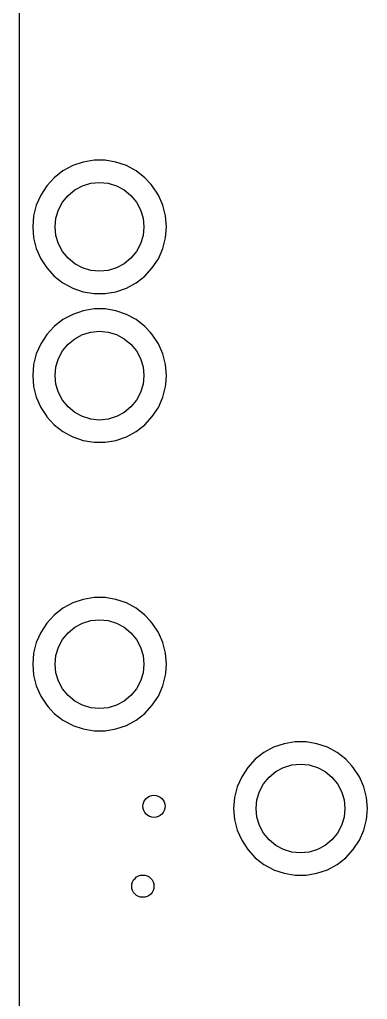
# Model space of a CAD drawing. Extents: x 70 to 224, y -154 to -54.
# Drawn here: x 103.9 to 111.73, y -88.85 to -66.78 of the extents above; entities that cross this region are included whole.
import ezdxf

# ---------------------------------------------------------------- set-up
doc = ezdxf.new("R2010")
doc.units = 0
doc.layers.add('BLACK', color=7, linetype='CONTINUOUS')

msp = doc.modelspace()

# ---------------------------------------------------------------- linework, layer by layer
at = {"layer": 'BLACK', "linetype": 'CONTINUOUS'}
for p, q in [((103.9, -71.449994), (103.9, -64.949994)), ((105.575665, -69.9495), (105.330383, -69.990429)), ((105.824335, -69.9495), (105.575665, -69.9495)), ((106.069616, -69.990429), (105.824335, -69.9495)), ((105.095188, -70.071172), (104.876493, -70.189524)), ((105.095197, -70.071169), (105.095188, -70.071172)), ((105.330383, -69.990429), (105.095197, -70.071169)), ((106.304802, -70.071169), (106.069616, -69.990429)), ((106.304811, -70.071172), (106.304802, -70.071169)), ((106.523506, -70.189524), (106.304811, -70.071172)), ((104.680257, -70.342261), (104.511833, -70.525217)), ((104.876493, -70.189524), (104.680257, -70.342261)), ((106.523507, -70.189525), (106.523506, -70.189524)), ((106.523509, -70.189526), (106.523507, -70.189525)), ((106.719744, -70.342262), (106.523509, -70.189526)), ((106.86215, -70.496956), (106.719744, -70.342262)), ((104.511833, -70.525217), (104.375826, -70.733393)), ((104.992893, -70.742893), (105.14443, -70.61853)), ((105.14443, -70.61853), (105.317317, -70.52612)), ((105.317317, -70.52612), (105.50491, -70.469215)), ((105.50491, -70.469215), (105.7, -70.45)), ((105.7, -70.45), (105.89509, -70.469215)), ((105.89509, -70.469215), (106.082683, -70.52612)), ((106.082683, -70.52612), (106.25557, -70.61853)), ((106.25557, -70.61853), (106.407107, -70.742893)), ((106.888166, -70.525217), (106.86215, -70.496956)), ((107.024173, -70.733393), (106.888166, -70.525217)), ((104.375826, -70.733393), (104.275936, -70.961118)), ((104.86853, -70.89443), (104.992893, -70.742893)), ((106.407107, -70.742893), (106.53147, -70.89443)), ((107.124063, -70.961118), (107.024173, -70.733393)), ((104.275936, -70.961118), (104.214892, -71.202175)), ((104.77612, -71.067317), (104.86853, -70.89443)), ((106.53147, -70.89443), (106.62388, -71.067317)), ((107.185107, -71.202175), (107.124063, -70.961118)), ((104.21489, -71.202187), (104.194357, -71.449994)), ((104.214892, -71.202175), (104.21489, -71.202187)), ((104.7, -71.45), (104.719215, -71.25491)), ((104.719215, -71.25491), (104.77612, -71.067317)), ((106.62388, -71.067317), (106.680785, -71.25491)), ((106.680785, -71.25491), (106.7, -71.45)), ((107.185109, -71.202187), (107.185107, -71.202175)), ((107.205643, -71.449994), (107.185109, -71.202187)), ((103.9, -74.799994), (103.9, -71.449994)), ((104.194357, -71.449994), (104.194357, -71.450005)), ((104.194357, -71.450005), (104.21489, -71.697812)), ((104.719215, -71.64509), (104.7, -71.45)), ((106.7, -71.45), (106.680785, -71.64509)), ((107.185109, -71.697812), (107.205643, -71.450005)), ((107.205643, -71.450005), (107.205643, -71.449994)), ((104.21489, -71.697812), (104.214892, -71.697824)), ((104.214892, -71.697824), (104.275936, -71.938881)), ((104.77612, -71.832683), (104.719215, -71.64509)), ((106.680785, -71.64509), (106.62388, -71.832683)), ((107.124063, -71.938881), (107.185108, -71.697821)), ((107.185108, -71.697821), (107.185109, -71.697812)), ((104.275936, -71.938881), (104.375826, -72.166606)), ((104.86853, -72.00557), (104.77612, -71.832683)), ((106.62388, -71.832683), (106.53147, -72.00557)), ((107.024173, -72.166607), (107.124063, -71.938881)), ((104.992893, -72.157107), (104.86853, -72.00557)), ((105.14443, -72.28147), (104.992893, -72.157107)), ((106.407107, -72.157107), (106.25557, -72.28147)), ((106.53147, -72.00557), (106.407107, -72.157107)), ((104.375826, -72.166606), (104.511833, -72.374782)), ((104.511833, -72.374782), (104.511836, -72.374785)), ((104.511836, -72.374785), (104.680256, -72.557738)), ((105.317317, -72.37388), (105.14443, -72.28147)), ((105.50491, -72.430785), (105.317317, -72.37388)), ((106.082683, -72.37388), (105.89509, -72.430785)), ((106.25557, -72.28147), (106.082683, -72.37388)), ((106.719744, -72.557738), (106.888164, -72.374785)), ((106.888164, -72.374785), (107.024173, -72.166607)), ((104.680256, -72.557738), (104.876491, -72.710474)), ((105.7, -72.45), (105.50491, -72.430785)), ((105.89509, -72.430785), (105.7, -72.45)), ((106.523509, -72.710474), (106.719744, -72.557738)), ((104.876491, -72.710474), (105.09519, -72.828828)), ((106.30481, -72.828828), (106.523509, -72.710474)), ((105.09519, -72.828828), (105.330386, -72.909571)), ((105.330386, -72.909571), (105.575665, -72.9505)), ((105.575665, -72.9505), (105.824335, -72.9505)), ((105.824335, -72.9505), (106.069614, -72.909571)), ((106.069614, -72.909571), (106.30481, -72.828828)), ((105.095188, -73.421172), (104.876493, -73.539524)), ((105.095197, -73.421169), (105.095188, -73.421172)), ((105.330383, -73.340429), (105.095197, -73.421169)), ((105.575665, -73.2995), (105.330383, -73.340429)), ((105.824335, -73.2995), (105.575665, -73.2995)), ((106.069616, -73.340429), (105.824335, -73.2995)), ((106.304802, -73.421169), (106.069616, -73.340429)), ((106.304811, -73.421172), (106.304802, -73.421169)), ((106.523506, -73.539524), (106.304811, -73.421172)), ((104.680257, -73.692261), (104.511833, -73.875217)), ((104.876493, -73.539524), (104.680257, -73.692261)), ((106.523507, -73.539525), (106.523506, -73.539524)), ((106.523509, -73.539526), (106.523507, -73.539525)), ((106.719744, -73.692262), (106.523509, -73.539526)), ((106.836902, -73.81953), (106.719744, -73.692262)), ((104.511833, -73.875217), (104.375826, -74.083393)), ((105.14443, -73.96853), (105.317317, -73.87612)), ((105.317317, -73.87612), (105.50491, -73.819215)), ((105.50491, -73.819215), (105.7, -73.8)), ((105.7, -73.8), (105.89509, -73.819215)), ((105.89509, -73.819215), (106.082683, -73.87612)), ((106.082683, -73.87612), (106.25557, -73.96853)), ((106.888166, -73.875217), (106.836902, -73.81953)), ((107.024173, -74.083393), (106.888166, -73.875217)), ((104.375826, -74.083393), (104.275936, -74.311118)), ((104.86853, -74.24443), (104.992893, -74.092893)), ((104.992893, -74.092893), (105.14443, -73.96853)), ((106.25557, -73.96853), (106.407107, -74.092893)), ((106.407107, -74.092893), (106.53147, -74.24443)), ((107.124063, -74.311118), (107.024173, -74.083393)), ((104.275936, -74.311118), (104.214892, -74.552175)), ((104.77612, -74.417317), (104.86853, -74.24443)), ((106.53147, -74.24443), (106.62388, -74.417317)), ((107.185107, -74.552175), (107.124063, -74.311118)), ((104.21489, -74.552187), (104.194357, -74.799994)), ((104.214892, -74.552175), (104.21489, -74.552187)), ((104.719215, -74.60491), (104.77612, -74.417317)), ((106.62388, -74.417317), (106.680785, -74.60491)), ((107.185109, -74.552187), (107.185107, -74.552175)), ((107.205643, -74.799994), (107.185109, -74.552187)), ((103.9, -81.299994), (103.9, -74.799994)), ((104.194357, -74.799994), (104.194357, -74.800005)), ((104.194357, -74.800005), (104.21489, -75.047812)), ((104.7, -74.8), (104.719215, -74.60491)), ((104.719215, -74.99509), (104.7, -74.8)), ((106.680785, -74.60491), (106.7, -74.8)), ((106.7, -74.8), (106.680785, -74.99509)), ((107.189112, -74.9995), (107.205643, -74.800005)), ((107.205643, -74.800005), (107.205643, -74.799994)), ((104.77612, -75.182683), (104.719215, -74.99509)), ((106.680785, -74.99509), (106.62388, -75.182683)), ((107.185108, -75.047821), (107.189112, -74.9995)), ((104.21489, -75.047812), (104.214892, -75.047824)), ((104.214892, -75.047824), (104.275936, -75.288881)), ((104.86853, -75.35557), (104.77612, -75.182683)), ((106.62388, -75.182683), (106.53147, -75.35557)), ((107.124063, -75.288881), (107.185108, -75.047821)), ((104.275936, -75.288881), (104.375826, -75.516606)), ((104.992893, -75.507107), (104.86853, -75.35557)), ((106.53147, -75.35557), (106.407107, -75.507107)), ((107.024173, -75.516607), (107.124063, -75.288881)), ((104.375826, -75.516606), (104.511833, -75.724782)), ((105.14443, -75.63147), (104.992893, -75.507107)), ((105.317317, -75.72388), (105.14443, -75.63147)), ((106.25557, -75.63147), (106.082683, -75.72388)), ((106.407107, -75.507107), (106.25557, -75.63147)), ((106.888164, -75.724785), (107.024173, -75.516607)), ((104.511833, -75.724782), (104.512074, -75.725044)), ((104.512074, -75.725044), (104.680256, -75.907738)), ((104.680256, -75.907738), (104.876491, -76.060474)), ((105.50491, -75.780785), (105.317317, -75.72388)), ((105.7, -75.8), (105.50491, -75.780785)), ((105.89509, -75.780785), (105.7, -75.8)), ((106.082683, -75.72388), (105.89509, -75.780785)), ((106.523509, -76.060474), (106.719744, -75.907738)), ((106.719744, -75.907738), (106.888164, -75.724785)), ((104.876491, -76.060474), (104.876493, -76.060475)), ((104.876493, -76.060475), (105.04192, -76.15)), ((106.30481, -76.178828), (106.523509, -76.060474)), ((105.04192, -76.15), (105.09519, -76.178828)), ((105.09519, -76.178828), (105.330386, -76.259571)), ((105.330386, -76.259571), (105.575665, -76.3005)), ((105.575665, -76.3005), (105.824335, -76.3005)), ((105.824335, -76.3005), (106.069614, -76.259571)), ((106.069614, -76.259571), (106.30481, -76.178828)), ((105.330383, -79.840429), (105.095197, -79.921169)), ((105.575665, -79.7995), (105.330383, -79.840429)), ((105.824335, -79.7995), (105.575665, -79.7995)), ((106.069616, -79.840429), (105.824335, -79.7995)), ((106.304802, -79.921169), (106.069616, -79.840429)), ((104.876493, -80.039524), (104.680257, -80.192261)), ((105.095188, -79.921172), (104.876493, -80.039524)), ((105.095197, -79.921169), (105.095188, -79.921172)), ((106.304811, -79.921172), (106.304802, -79.921169)), ((106.523506, -80.039524), (106.304811, -79.921172)), ((106.523507, -80.039525), (106.523506, -80.039524)), ((106.523509, -80.039526), (106.523507, -80.039525)), ((106.719744, -80.192262), (106.523509, -80.039526)), ((104.680257, -80.192261), (104.511833, -80.375217)), ((105.317317, -80.37612), (105.50491, -80.319215)), ((105.50491, -80.319215), (105.7, -80.3)), ((105.7, -80.3), (105.89509, -80.319215)), ((105.89509, -80.319215), (106.082683, -80.37612)), ((106.842925, -80.326072), (106.719744, -80.192262)), ((106.888166, -80.375217), (106.842925, -80.326072)), ((104.511833, -80.375217), (104.375826, -80.583393)), ((104.992893, -80.592893), (105.14443, -80.46853)), ((105.14443, -80.46853), (105.317317, -80.37612)), ((106.082683, -80.37612), (106.25557, -80.46853)), ((106.25557, -80.46853), (106.407107, -80.592893)), ((107.024173, -80.583393), (106.888166, -80.375217)), ((104.375826, -80.583393), (104.275936, -80.811118)), ((104.77612, -80.917317), (104.86853, -80.74443)), ((104.86853, -80.74443), (104.992893, -80.592893)), ((106.407107, -80.592893), (106.53147, -80.74443)), ((106.53147, -80.74443), (106.62388, -80.917317)), ((107.124063, -80.811118), (107.024173, -80.583393)), ((104.275936, -80.811118), (104.214892, -81.052175)), ((104.719215, -81.10491), (104.77612, -80.917317)), ((106.62388, -80.917317), (106.680785, -81.10491)), ((107.185107, -81.052175), (107.124063, -80.811118)), ((104.21489, -81.052187), (104.194357, -81.299994)), ((104.214892, -81.052175), (104.21489, -81.052187)), ((104.7, -81.3), (104.719215, -81.10491)), ((106.680785, -81.10491), (106.7, -81.3)), ((107.185109, -81.052187), (107.185107, -81.052175)), ((107.205643, -81.299994), (107.185109, -81.052187)), ((103.9, -84.549994), (103.9, -81.299994)), ((104.194357, -81.299994), (104.194357, -81.300005)), ((104.194357, -81.300005), (104.21489, -81.547812)), ((104.719215, -81.49509), (104.7, -81.3)), ((106.7, -81.3), (106.680785, -81.49509)), ((107.188891, -81.502165), (107.205643, -81.300005)), ((107.205643, -81.300005), (107.205643, -81.299994)), ((104.21489, -81.547812), (104.214892, -81.547824)), ((104.214892, -81.547824), (104.275936, -81.788881)), ((104.77612, -81.682683), (104.719215, -81.49509)), ((106.680785, -81.49509), (106.62388, -81.682683)), ((107.124063, -81.788881), (107.185108, -81.547821)), ((107.185108, -81.547821), (107.188891, -81.502165)), ((104.275936, -81.788881), (104.375826, -82.016606)), ((104.86853, -81.85557), (104.77612, -81.682683)), ((104.992893, -82.007107), (104.86853, -81.85557)), ((106.53147, -81.85557), (106.407107, -82.007107)), ((106.62388, -81.682683), (106.53147, -81.85557)), ((107.024173, -82.016607), (107.124063, -81.788881)), ((104.375826, -82.016606), (104.511833, -82.224782)), ((105.14443, -82.13147), (104.992893, -82.007107)), ((106.407107, -82.007107), (106.25557, -82.13147)), ((106.888164, -82.224785), (107.024173, -82.016607)), ((104.511833, -82.224782), (104.544245, -82.259991)), ((104.544245, -82.259991), (104.680256, -82.407738)), ((105.317317, -82.22388), (105.14443, -82.13147)), ((105.50491, -82.280785), (105.317317, -82.22388)), ((105.7, -82.3), (105.50491, -82.280785)), ((105.89509, -82.280785), (105.7, -82.3)), ((106.082683, -82.22388), (105.89509, -82.280785)), ((106.25557, -82.13147), (106.082683, -82.22388)), ((106.719744, -82.407738), (106.888164, -82.224785)), ((104.680256, -82.407738), (104.876491, -82.560474)), ((106.523509, -82.560474), (106.719744, -82.407738)), ((104.876491, -82.560474), (104.876493, -82.560475)), ((104.876493, -82.560475), (105.087654, -82.67475)), ((105.087654, -82.67475), (105.09519, -82.678828)), ((105.09519, -82.678828), (105.330386, -82.759571)), ((106.069614, -82.759571), (106.30481, -82.678828)), ((106.30481, -82.678828), (106.523509, -82.560474)), ((105.330386, -82.759571), (105.575665, -82.8005)), ((105.575665, -82.8005), (105.824335, -82.8005)), ((105.824335, -82.8005), (106.069614, -82.759571)), ((109.620188, -83.171172), (109.401493, -83.289524)), ((109.620197, -83.171169), (109.620188, -83.171172)), ((109.855383, -83.090429), (109.620197, -83.171169)), ((110.100665, -83.0495), (109.855383, -83.090429)), ((110.349335, -83.0495), (110.100665, -83.0495)), ((110.594616, -83.090429), (110.349335, -83.0495)), ((110.829802, -83.171169), (110.594616, -83.090429)), ((110.829811, -83.171172), (110.829802, -83.171169)), ((111.048506, -83.289524), (110.829811, -83.171172)), ((109.401493, -83.289524), (109.205257, -83.442261)), ((111.048507, -83.289525), (111.048506, -83.289524)), ((111.048509, -83.289526), (111.048507, -83.289525)), ((111.244744, -83.442262), (111.048509, -83.289526)), ((109.036833, -83.625217), (108.900826, -83.833393)), ((109.205257, -83.442261), (109.036833, -83.625217)), ((109.66943, -83.71853), (109.842317, -83.62612)), ((109.842317, -83.62612), (110.02991, -83.569215)), ((110.02991, -83.569215), (110.225, -83.55)), ((110.225, -83.55), (110.42009, -83.569215)), ((110.42009, -83.569215), (110.607683, -83.62612)), ((110.607683, -83.62612), (110.78057, -83.71853)), ((111.370929, -83.579336), (111.244744, -83.442262)), ((111.413166, -83.625217), (111.370929, -83.579336)), ((111.549173, -83.833393), (111.413166, -83.625217)), ((108.900826, -83.833393), (108.800936, -84.061118)), ((109.39353, -83.99443), (109.517893, -83.842893)), ((109.517893, -83.842893), (109.66943, -83.71853)), ((110.78057, -83.71853), (110.932107, -83.842893)), ((110.932107, -83.842893), (111.05647, -83.99443)), ((111.649063, -84.061118), (111.549173, -83.833393)), ((108.800936, -84.061118), (108.739892, -84.302175)), ((109.30112, -84.167317), (109.39353, -83.99443)), ((111.05647, -83.99443), (111.14888, -84.167317)), ((111.710107, -84.302175), (111.649063, -84.061118)), ((109.244215, -84.35491), (109.30112, -84.167317)), ((111.14888, -84.167317), (111.205785, -84.35491)), ((108.73989, -84.302187), (108.719357, -84.549994)), ((108.739892, -84.302175), (108.73989, -84.302187)), ((109.225, -84.55), (109.244215, -84.35491)), ((111.205785, -84.35491), (111.225, -84.55)), ((111.710109, -84.302187), (111.710107, -84.302175)), ((111.730643, -84.549994), (111.710109, -84.302187)), ((103.9, -91.049994), (103.9, -84.549994)), ((108.719357, -84.549994), (108.719357, -84.550005)), ((108.719357, -84.550005), (108.73989, -84.797812)), ((109.244215, -84.74509), (109.225, -84.55)), ((111.225, -84.55), (111.205785, -84.74509)), ((111.710108, -84.797821), (111.715859, -84.728415)), ((111.715859, -84.728415), (111.730643, -84.550005)), ((111.730643, -84.550005), (111.730643, -84.549994)), ((108.73989, -84.797812), (108.739892, -84.797824)), ((108.739892, -84.797824), (108.800936, -85.038881)), ((109.30112, -84.932683), (109.244215, -84.74509)), ((109.39353, -85.10557), (109.30112, -84.932683)), ((111.14888, -84.932683), (111.05647, -85.10557)), ((111.205785, -84.74509), (111.14888, -84.932683)), ((111.649063, -85.038881), (111.710108, -84.797821)), ((108.800936, -85.038881), (108.900826, -85.266606)), ((109.517893, -85.257107), (109.39353, -85.10557)), ((111.05647, -85.10557), (110.932107, -85.257107)), ((111.549173, -85.266607), (111.649063, -85.038881)), ((108.900826, -85.266606), (109.036833, -85.474782)), ((109.66943, -85.38147), (109.517893, -85.257107)), ((109.842317, -85.47388), (109.66943, -85.38147)), ((110.78057, -85.38147), (110.607683, -85.47388)), ((110.932107, -85.257107), (110.78057, -85.38147)), ((111.413164, -85.474785), (111.549173, -85.266607)), ((109.036833, -85.474782), (109.036836, -85.474785)), ((109.036836, -85.474785), (109.205256, -85.657738)), ((110.02991, -85.530785), (109.842317, -85.47388)), ((110.225, -85.55), (110.02991, -85.530785)), ((110.42009, -85.530785), (110.225, -85.55)), ((110.607683, -85.47388), (110.42009, -85.530785)), ((111.244744, -85.657738), (111.413164, -85.474785)), ((109.205256, -85.657738), (109.401491, -85.810474)), ((109.401491, -85.810474), (109.401493, -85.810475)), ((109.401493, -85.810475), (109.60578, -85.92103)), ((110.82981, -85.928828), (111.048509, -85.810474)), ((111.048509, -85.810474), (111.244744, -85.657738)), ((109.60578, -85.92103), (109.62019, -85.928828)), ((109.62019, -85.928828), (109.855386, -86.009571)), ((109.855386, -86.009571), (110.100665, -86.0505)), ((110.100665, -86.0505), (110.349335, -86.0505)), ((110.349335, -86.0505), (110.594614, -86.009571)), ((110.594614, -86.009571), (110.82981, -85.928828))]:
    msp.add_line(p, q, dxfattribs=at)
at = {"layer": 'BLACK'}
for centre in [(106.925, -84.5), (106.675, -86.3)]:
    msp.add_circle(centre, 0.25, dxfattribs=at)

doc.saveas('drawing.dxf')
